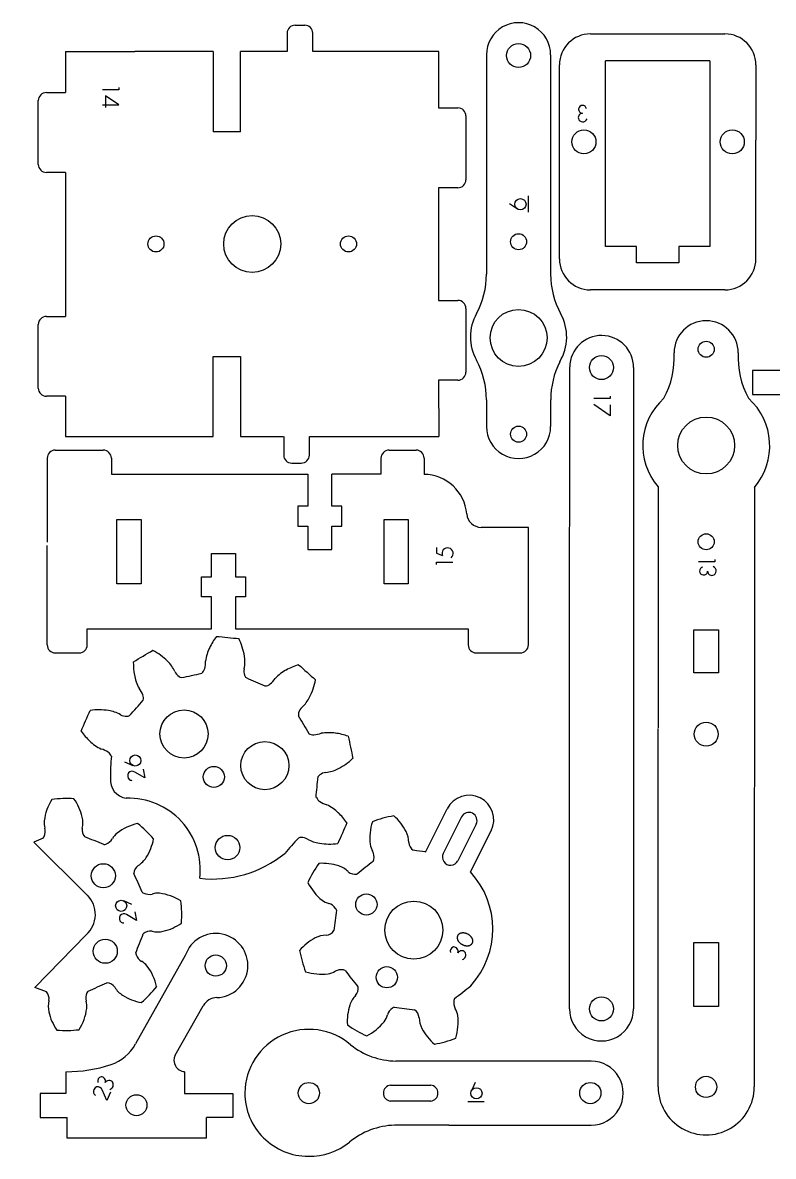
# Model space of a CAD drawing. Extents: x -0.7 to 36.3, y -28.5 to 29.4.
# Drawn here: x -0.49 to 18.23, y 0.79 to 29.07 of the extents above; entities that cross this region are included whole.
import ezdxf

# ---------------------------------------------------------------- set-up
doc = ezdxf.new("R2010")
doc.units = 0
for name, color, linetype in [('FIRST_CUTS', 1, 'CONTINUOUS'), ('LAYER_1', 3, 'CONTINUOUS'), ('VECTOR_ETCH', 5, 'CONTINUOUS')]:
    doc.layers.add(name, color=color, linetype=linetype)

msp = doc.modelspace()

# ---------------------------------------------------------------- linework, layer by layer
at = {"layer": 'FIRST_CUTS'}
for p, q in [((16.648, 28.113), (14.048, 28.113)), ((14.048, 23.479), (14.048, 28.113)), ((16.648, 28.113), (16.648, 23.479)), ((14.823, 23.479), (14.048, 23.479)), ((14.823, 23.079), (14.823, 23.479)), ((16.648, 23.479), (15.872, 23.479)), ((15.872, 23.479), (15.872, 23.079)), ((15.872, 23.079), (14.823, 23.079)), ((10.456, 9.254), (9.998, 8.342)), ((10.821, 9.071), (10.363, 8.159)), ((8.688, 2.563), (9.688, 2.563)), ((9.688, 2.162), (8.688, 2.162))]:
    msp.add_line(p, q, dxfattribs=at)
for points in [[(1.862, 16.67), (2.462, 16.67), (2.462, 15.07), (1.862, 15.07)], [(8.525, 16.669), (9.125, 16.669), (9.125, 15.069), (8.525, 15.069)], [(16.247, 13.919), (16.867, 13.919), (16.867, 12.844), (16.247, 12.844)], [(16.247, 6.119), (16.867, 6.119), (16.867, 4.519), (16.247, 4.519)]]:
    msp.add_lwpolyline(points, close=True, dxfattribs=at)
for centre, radius in [((11.878, 28.247), 0.3), ((13.508, 26.094), 0.3), ((17.208, 26.094), 0.3), ((5.235, 23.546), 0.71), ((11.878, 21.203), 0.71), ((13.946, 20.463), 0.3), ((16.557, 18.519), 0.71), ((3.535, 11.322), 0.6), ((16.557, 11.318), 0.3), ((5.551, 10.532), 0.6), ((4.279, 10.251), 0.263), ((4.62, 8.487), 0.306), ((1.522, 7.785), 0.3), ((8.083, 7.068), 0.265), ((9.266, 6.428), 0.724), ((1.571, 5.901), 0.3), ((4.327, 5.545), 0.265), ((8.593, 5.253), 0.265), ((13.946, 4.463), 0.3), ((6.648, 2.362), 0.265), ((13.668, 2.362), 0.265), ((16.555, 2.518), 0.265), ((2.349, 2.061), 0.262)]:
    msp.add_circle(centre, radius, dxfattribs=at)
for centre, radius, start, end in [((10.638, 9.163), 0.204, 333.3508, 153.3433), ((10.181, 8.251), 0.204, 153.3414, 333.3527), ((8.709, 2.362), 0.201, 96.1128, 263.8872), ((9.666, 2.362), 0.201, 276.1078, 83.8922)]:
    msp.add_arc(centre, radius, start, end, dxfattribs=at)
at = {"layer": 'LAYER_1'}
for p, q in [((6.306, 29.004), (6.546, 29.004)), ((6.106, 28.804), (6.106, 28.344)), ((6.746, 28.344), (6.746, 28.804)), ((13.67, 28.786), (17.025, 28.786)), ((0.581, 28.344), (0.581, 28.047)), ((0.581, 28.344), (2.308, 28.344)), ((0.581, 28.344), (0.581, 27.323)), ((4.261, 28.344), (2.308, 28.344)), ((4.261, 28.344), (4.261, 26.344)), ((6.106, 28.344), (4.941, 28.344)), ((4.941, 26.344), (4.941, 28.344)), ((9.886, 28.344), (6.746, 28.344)), ((9.884, 28.344), (9.884, 26.94)), ((11.078, 28.267), (11.078, 22.796)), ((12.678, 28.267), (12.678, 23.62)), ((12.898, 23.174), (12.898, 28.014)), ((17.798, 28.014), (17.798, 26.139)), ((0.101, 27.323), (0.581, 27.323)), ((-0.099, 25.531), (-0.099, 27.123)), ((9.884, 26.94), (10.364, 26.94)), ((10.564, 26.74), (10.564, 25.148)), ((4.941, 26.344), (4.261, 26.344)), ((17.798, 23.174), (17.798, 26.139)), ((0.581, 25.331), (0.101, 25.331)), ((0.581, 25.331), (0.581, 21.74)), ((10.364, 24.948), (9.884, 24.948)), ((9.884, 24.948), (9.884, 22.14)), ((12.678, 23.62), (12.678, 22.796)), ((17.025, 22.401), (13.67, 22.401)), ((9.884, 22.14), (10.364, 22.14)), ((10.564, 21.94), (10.564, 20.348)), ((-0.099, 19.948), (-0.099, 21.54)), ((0.101, 21.74), (0.581, 21.74)), ((4.261, 20.736), (4.941, 20.736)), ((4.261, 18.744), (4.261, 20.736)), ((4.941, 20.736), (4.941, 18.744)), ((13.146, 12.502), (13.153, 20.479)), ((14.746, 20.463), (14.746, 4.463)), ((18.916, 20.393), (17.714, 20.393)), ((17.714, 20.393), (17.714, 19.793)), ((10.364, 20.148), (9.884, 20.148)), ((9.884, 20.148), (9.886, 18.744)), ((17.714, 20.303), (17.714, 19.883)), ((0.581, 19.748), (0.101, 19.748)), ((0.581, 19.748), (0.581, 18.744)), ((11.078, 19.658), (11.078, 18.992)), ((12.678, 19.658), (12.678, 18.992)), ((17.714, 19.793), (18.916, 19.793)), ((0.581, 18.744), (4.261, 18.744)), ((4.941, 18.744), (6.004, 18.744)), ((6.02, 18.744), (6.02, 18.279)), ((6.66, 18.739), (9.891, 18.744)), ((6.66, 18.279), (6.66, 18.739)), ((0.322, 18.403), (1.522, 18.403)), ((8.647, 18.403), (9.322, 18.403)), ((0.122, 18.203), (0.122, 16.111)), ((1.722, 18.203), (1.722, 17.803)), ((8.447, 18.203), (8.447, 17.803)), ((9.522, 18.203), (9.522, 17.799)), ((6.22, 18.079), (6.46, 18.079)), ((1.722, 17.803), (6.621, 17.803)), ((6.621, 17.803), (6.621, 17.003)), ((7.221, 17.003), (7.221, 17.803)), ((8.447, 17.803), (7.221, 17.803)), ((17.758, 17.47), (17.757, 2.519)), ((6.621, 17.003), (6.371, 17.003)), ((6.371, 17.003), (6.371, 16.503)), ((7.471, 17.003), (7.221, 17.003)), ((7.471, 16.503), (7.471, 17.003)), ((6.371, 16.503), (6.621, 16.503)), ((6.621, 16.503), (6.621, 15.923)), ((7.221, 15.923), (7.221, 16.503)), ((7.221, 16.503), (7.471, 16.503)), ((12.122, 16.476), (10.946, 16.476)), ((12.122, 13.543), (12.122, 16.476)), ((0.122, 13.543), (0.122, 16.02)), ((6.621, 15.923), (7.221, 15.923)), ((4.222, 15.243), (4.222, 15.823)), ((4.222, 15.823), (4.822, 15.823)), ((4.822, 15.823), (4.822, 15.243)), ((3.972, 14.743), (3.972, 15.243)), ((3.972, 15.243), (4.222, 15.243)), ((4.822, 15.243), (5.072, 15.243)), ((5.072, 15.243), (5.072, 14.743)), ((4.222, 14.743), (3.972, 14.743)), ((4.222, 13.943), (4.222, 14.743)), ((5.072, 14.743), (4.822, 14.743)), ((4.822, 14.743), (4.822, 13.943)), ((1.122, 13.543), (1.122, 13.943)), ((1.122, 13.943), (4.222, 13.943)), ((4.822, 13.943), (10.622, 13.943)), ((10.622, 13.943), (10.622, 13.543)), ((0.322, 13.343), (0.922, 13.343)), ((10.822, 13.343), (11.922, 13.343)), ((13.146, 4.463), (13.146, 12.502)), ((15.357, 2.519), (15.357, 11.459)), ((9.558, 8.375), (10.101, 9.455)), ((10.682, 7.884), (11.194, 8.906)), ((0.021, 8.725), (-0.214, 8.621)), ((-0.214, 8.621), (1.123, 7.302)), ((-0.185, 5.001), (1.096, 6.313)), ((3.566, 5.793), (2.325, 3.589)), ((0.103, 4.887), (-0.185, 5.001)), ((3.315, 3.308), (4.016, 4.543)), ((13.688, 3.162), (8.817, 3.162)), ((0.591, 2.897), (0.591, 2.355)), ((3.549, 2.897), (3.549, 2.355)), ((-0.049, 2.355), (-0.049, 1.755)), ((0.591, 2.355), (-0.049, 2.355)), ((3.549, 2.355), (4.752, 2.355)), ((4.752, 2.355), (4.752, 1.755)), ((4.752, 2.265), (4.752, 1.845)), ((-0.049, 1.755), (0.623, 1.755)), ((0.623, 1.238), (0.623, 1.755)), ((4.099, 1.238), (4.099, 1.755)), ((4.752, 1.755), (4.099, 1.755)), ((10.137, 1.562), (8.787, 1.562)), ((10.137, 1.562), (13.688, 1.562)), ((4.099, 1.238), (0.623, 1.238))]:
    msp.add_line(p, q, dxfattribs=at)
at = {"layer": 'LAYER_1', "color": 3}
msp.add_line((15.357, 17.49), (15.357, 11.478), dxfattribs=at)
at = {"layer": 'LAYER_1', "color": 250}
msp.add_polyline3d([(-0.489, 14.813, 0), (-0.489, 14.813, 0), (-0.489, 14.813, 0), (-0.489, 14.813, 0), (-0.489, 14.813, 0), (-0.489, 14.813, 0), (-0.489, 14.813, 0), (-0.489, 14.813, 0), (-0.489, 14.813, 0), (-0.489, 14.813, 0), (-0.489, 14.813, 0), (-0.489, 14.813, 0), (-0.489, 14.813, 0), (-0.489, 14.813, 0), (-0.489, 14.813, 0), (-0.489, 14.813, 0), (-0.489, 14.813, 0), (-0.489, 14.813, 0), (-0.489, 14.813, 0), (-0.489, 14.813, 0), (-0.489, 14.813, 0), (-0.489, 14.813, 0), (-0.489, 14.813, 0), (-0.489, 14.813, 0), (-0.489, 14.813, 0), (-0.489, 14.813, 0), (-0.489, 14.813, 0), (-0.489, 14.813, 0), (-0.489, 14.813, 0), (-0.489, 14.813, 0), (-0.489, 14.813, 0), (-0.489, 14.813, 0), (-0.489, 14.813, 0), (-0.489, 14.813, 0), (-0.489, 14.813, 0), (-0.489, 14.813, 0), (-0.489, 14.813, 0), (-0.489, 14.813, 0), (-0.489, 14.813, 0), (-0.489, 14.813, 0), (-0.489, 14.813, 0), (-0.489, 14.813, 0), (-0.489, 14.813, 0), (-0.489, 14.813, 0), (-0.489, 14.813, 0), (-0.489, 14.813, 0), (-0.489, 14.813, 0), (-0.489, 14.813, 0), (-0.489, 14.813, 0), (-0.489, 14.813, 0), (-0.489, 14.813, 0), (-0.489, 14.813, 0), (-0.489, 14.813, 0), (-0.489, 14.813, 0), (-0.489, 14.813, 0), (-0.489, 14.813, 0), (-0.489, 14.813, 0), (-0.489, 14.813, 0), (-0.489, 14.813, 0), (-0.489, 14.813, 0), (-0.489, 14.813, 0), (-0.489, 14.813, 0), (-0.489, 14.813, 0), (-0.489, 14.813, 0), (-0.489, 14.813, 0), (-0.489, 14.813, 0), (-0.489, 14.813, 0), (-0.489, 14.813, 0), (-0.489, 14.813, 0), (-0.489, 14.813, 0), (-0.489, 14.813, 0), (-0.489, 14.813, 0), (-0.489, 14.813, 0), (-0.489, 14.813, 0), (-0.489, 14.813, 0), (-0.489, 14.813, 0), (-0.489, 14.813, 0), (-0.489, 14.813, 0), (-0.489, 14.813, 0), (-0.489, 14.813, 0), (-0.489, 14.813, 0), (-0.489, 14.813, 0), (-0.489, 14.813, 0), (-0.489, 14.813, 0), (-0.489, 14.813, 0), (-0.489, 14.813, 0), (-0.489, 14.813, 0), (-0.489, 14.813, 0), (-0.489, 14.813, 0), (-0.489, 14.813, 0), (-0.489, 14.813, 0), (-0.489, 14.813, 0), (-0.489, 14.813, 0), (-0.489, 14.813, 0), (-0.489, 14.813, 0), (-0.489, 14.813, 0), (-0.489, 14.813, 0), (-0.489, 14.813, 0), (-0.489, 14.813, 0), (-0.489, 14.813, 0), (-0.489, 14.813, 0), (-0.489, 14.813, 0), (-0.489, 14.813, 0), (-0.489, 14.813, 0), (-0.489, 14.813, 0), (-0.489, 14.813, 0), (-0.489, 14.813, 0), (-0.489, 14.813, 0), (-0.489, 14.813, 0), (-0.489, 14.813, 0), (-0.489, 14.813, 0), (-0.489, 14.813, 0), (-0.489, 14.813, 0), (-0.489, 14.813, 0), (-0.489, 14.813, 0), (-0.489, 14.813, 0), (-0.489, 14.813, 0), (-0.489, 14.813, 0), (-0.489, 14.813, 0), (-0.489, 14.813, 0), (-0.489, 14.813, 0), (-0.489, 14.813, 0), (-0.489, 14.813, 0), (-0.489, 14.813, 0), (-0.489, 14.813, 0), (-0.489, 14.813, 0), (-0.489, 14.813, 0), (-0.489, 14.813, 0)], dxfattribs=at)
at = {"layer": 'LAYER_1'}
for centre, radius, start, end in [((6.306, 28.804), 0.2, 90, 180), ((6.546, 28.804), 0.2, 0, 90), ((11.878, 28.267), 0.8, 359.9989, 180.0011), ((13.672, 28.012), 0.775, 90.1662, 179.8324), ((17.023, 28.012), 0.775, 0.1676, 89.8338), ((0.101, 27.123), 0.2, 90, 180), ((10.364, 26.74), 0.2, 0, 90), ((0.101, 25.531), 0.2, 180, 270), ((10.364, 25.148), 0.2, 270, 0), ((13.672, 23.176), 0.775, 180.1674, 269.8326), ((17.023, 23.176), 0.775, 270.1674, 359.8326), ((9.001, 22.796), 2.077, 331.5983, 0.0086), ((14.755, 22.796), 2.077, 179.9914, 208.4017), ((10.364, 21.94), 0.2, 0, 90), ((11.878, 21.227), 1.2, 151.0349, 208.9651), ((11.878, 21.227), 1.2, 328.8765, 28.9568), ((0.101, 21.54), 0.2, 90, 180), ((16.557, 20.83), 0.8, 0.0468, 179.9477), ((13.949, 20.466), 0.796, 359.7324, 179.0917), ((9.001, 19.658), 2.077, 359.9914, 28.4017), ((13.661, 20.705), 2.099, 331.2882, 3.4239), ((19.462, 20.706), 2.109, 176.6172, 208.5643), ((14.787, 19.654), 2.108, 153.1513, 179.9022), ((10.364, 20.348), 0.2, 270, 0), ((0.101, 19.948), 0.2, 180, 270), ((16.557, 18.519), 1.581, 131.8336, 220.6147), ((16.55, 18.508), 1.593, 319.3147, 48.2977), ((11.878, 18.992), 0.8, 179.9989, 0.0011), ((0.322, 18.203), 0.2, 90.0015, 180), ((1.522, 18.203), 0.2, 0, 90.0015), ((8.647, 18.203), 0.2, 90, 180.0038), ((9.322, 18.203), 0.2, 0, 90), ((6.22, 18.279), 0.2, 180, 270), ((6.46, 18.279), 0.2, 270, 0), ((9.51, 16.72), 1.079, 4.7951, 89.3587), ((10.955, 16.848), 0.372, 185.8616, 268.6544), ((5.779, 12.695), 1.786, 143.4905, 154.3272), ((36.2, 328.639), 316.489, 264.22313, 264.32521), ((3.425, 12.998), 1.638, 9.3456, 25.4104), ((0.322, 13.543), 0.2, 180, 270), ((0.922, 13.543), 0.2, 270, 0), ((-158.065, 285.992), 316.489, 300.43814, 300.54022), ((1.977, 11.967), 1.638, 45.5606, 61.6254), ((5.196, 12.978), 1.138, 153.7806, 171.8943), ((10.822, 13.543), 0.2, 180, 270), ((11.922, 13.543), 0.2, 270, 0), ((4.056, 13.114), 1.786, 179.7055, 190.5422), ((2.563, 12.554), 0.809, 23.6727, 46.1131), ((3.4, 13.114), 0.67, 346.1199, 2.116), ((4.244, 13.125), 0.809, 347.4577, 9.898), ((6.931, 11.346), 1.786, 107.5443, 118.381), ((217.026, 249.266), 316.489, 228.27692, 228.379), ((3.418, 12.998), 1.138, 189.9956, 208.1093), ((3.614, 13.037), 0.348, 207.0349, 234.2226), ((3.509, 12.899), 0.175, 235.7137, 258.4738), ((1.028, 24.981), 12.496, 281.2885, 283.6422), ((3.831, 13.015), 0.228, 309.2869, 344.3152), ((5.377, 12.894), 0.348, 170.8199, 198.0076), ((5.211, 12.845), 0.175, 199.4987, 222.2588), ((6.626, 11.917), 1.138, 117.8343, 135.9481), ((1.889, 12.046), 0.67, 22.3349, 38.331), ((10.348, 24.059), 12.496, 245.0735, 247.4272), ((5.542, 12.748), 0.228, 273.3407, 308.369), ((5.251, 13.081), 0.67, 310.1737, 326.1698), ((5.203, 12.973), 1.638, 333.3994, 349.4642), ((-6.986, 20.279), 12.496, 317.1496, 319.5033), ((2.295, 12.221), 0.228, 345.502, 20.5302), ((5.941, 12.595), 0.809, 311.5115, 333.9518), ((-288.828, 138.611), 316.489, 336.29922, 336.40131), ((1.407, 10.287), 1.638, 81.4217, 97.4865), ((1.538, 11.106), 0.809, 59.5338, 81.9741), ((6.723, 11.743), 0.348, 134.8737, 162.0614), ((2.107, 12.113), 0.348, 242.896, 270.0837), ((2.103, 11.94), 0.175, 271.5748, 294.3349), ((6.56, 11.8), 0.175, 163.5525, 186.3126), ((17.301, 17.863), 12.496, 209.1272, 211.481), ((2.42, 12.434), 1.786, 215.5666, 226.4033), ((6.767, 11.528), 0.228, 237.0023, 272.0306), ((6.73, 11.969), 0.67, 273.8353, 289.8314), ((7.148, 10.216), 1.138, 81.4959, 99.6096), ((7.055, 9.575), 1.786, 71.2059, 82.0425), ((1.971, 11.967), 1.138, 225.8567, 243.9704), ((317.273, 76.735), 316.489, 191.93851, 192.04059), ((1.289, 10.3), 0.67, 58.196, 74.1921), ((1.516, 10.679), 0.228, 21.363, 56.3913), ((7.596, 10.228), 5.897, 174.7064, 180.0903), ((6.627, 11.91), 1.638, 297.061, 313.1258), ((2.157, 10.175), 0.46, 174.4951, 262.3238), ((19.27, 8.681), 12.496, 172.7888, 175.1426), ((7.025, 10.161), 0.175, 127.2141, 149.9742), ((7.122, 10.018), 0.348, 98.5353, 125.723), ((6.998, 11.168), 0.809, 275.1731, 297.6134), ((1.379, 8.985), 1.342, 148.3774, 172.5542), ((0.592, 6.815), 2.896, 86.0783, 97.0594), ((-0.282, 8.947), 1.313, 13.3208, 35.2271), ((2.153, 7.933), 1.787, 353.1807, 91.833), ((7.052, 9.823), 0.228, 201.1183, 236.1466), ((7.281, 10.202), 0.67, 237.9513, 253.9474), ((10.647, 9.181), 0.612, 333.3474, 153.3474), ((6.592, 8.537), 1.138, 45.6119, 63.7256), ((6.141, 8.072), 1.786, 35.3219, 46.1585), ((0.511, 9.114), 0.465, 174.3874, 197.371), ((0.372, 9.108), 0.639, 347.5094, 12.7804), ((2.673, 7.778), 1.342, 102.8368, 127.0136), ((0.573, 6.82), 2.896, 40.5377, 51.5188), ((296.847, -119.348), 316.489, 156.0545, 156.15659), ((9.51, 8.722), 1.342, 162.2424, 186.4192), ((9.266, 6.427), 2.896, 99.9432, 110.9243), ((7.906, 8.287), 1.313, 27.1857, 49.0921), ((-0.256, 8.897), 0.332, 336.521, 13.5792), ((1.256, 8.927), 0.264, 170.6762, 221.2863), ((2.157, 8.488), 0.465, 128.8468, 151.8304), ((8.502, 8.6), 0.639, 1.3744, 26.6454), ((-0.099, 8.839), 0.165, 316.4022, 333.4227), ((-7.918, -14.766), 25.174, 67.9412, 69.1104), ((1.534, 8.73), 0.165, 270.8616, 287.8821), ((1.465, 8.883), 0.332, 290.9804, 328.0386), ((1.482, 8.937), 1.313, 327.7802, 349.6865), ((15.513, 0.187), 12.496, 136.9048, 139.2586), ((6.46, 8.565), 0.175, 91.3301, 114.0902), ((6.455, 8.392), 0.348, 62.6513, 89.839), ((7.028, 9.397), 0.809, 239.2891, 261.7294), ((7.163, 10.214), 1.638, 261.177, 277.2418), ((8.636, 8.639), 0.465, 188.2524, 211.2359), ((9.404, 8.636), 0.264, 184.5412, 235.1512), ((2.055, 8.583), 0.639, 301.9688, 327.2398), ((4.248, 10.549), 2.846, 263.5213, 309.1784), ((7.944, 8.245), 0.332, 350.386, 27.4441), ((7.966, -2.978), 11.47, 82.007, 83.5549), ((2.545, 7.825), 0.264, 125.1356, 175.7457), ((9.265, 6.426), 2.896, 144.8758, 155.857), ((6.989, 6.782), 1.313, 72.1184, 94.0247), ((7.19, 7.425), 0.639, 46.307, 71.578), ((23.526, -11.869), 25.174, 127.3467, 128.5159), ((8.11, 8.226), 0.165, 330.2671, 347.2877), ((-20.609, -2.629), 25.174, 23.4169, 24.5861), ((7.802, 8.087), 0.264, 229.4738, 280.0838), ((9.139, 6.457), 2.096, 317.5071, 42.7841), ((2.606, 7.495), 0.165, 226.3373, 243.3578), ((7.817, 8.223), 1.342, 207.175, 231.3518), ((0.644, 6.82), 0.68, 311.7797, 45.1561), ((2.664, 7.652), 0.332, 246.4561, 283.5143), ((2.88, 6.885), 0.465, 84.3225, 107.3061), ((2.751, 6.017), 1.342, 58.3125, 82.4893), ((0.582, 6.807), 2.896, 356.0134, 6.9945), ((7.257, 7.547), 0.465, 233.185, 256.1686), ((7.045, 6.779), 0.332, 35.3186, 72.3767), ((32.282, 3.544), 25.174, 172.2794, 173.4485), ((7.176, 6.883), 0.165, 15.1998, 32.2203), ((2.714, 7.678), 1.313, 283.2559, 305.1622), ((-21.005, 15.304), 25.174, 337.9668, 339.136), ((2.693, 6.14), 0.264, 80.6113, 131.2214), ((2.875, 7.024), 0.639, 257.4445, 282.7155), ((4.327, 5.545), 0.8, 78.5604, 161.959), ((4.327, 5.545), 0.8, 271.7679, 78.6519), ((7.414, 5.07), 1.313, 117.5685, 139.4748), ((7.097, 5.664), 0.639, 91.7571, 117.0281), ((7.055, 6.566), 0.264, 274.9239, 325.5339), ((2.496, 5.863), 0.165, 180.8872, 197.9077), ((2.649, 5.931), 0.332, 201.006, 238.0642), ((9.265, 6.442), 2.896, 190.3259, 201.3071), ((2.254, 5.24), 0.465, 38.8724, 61.856), ((1.544, 4.723), 1.342, 12.8624, 37.0392), ((6.968, 6.671), 1.342, 252.6251, 276.8019), ((7.057, 5.797), 0.465, 278.6351, 301.6187), ((7.456, 5.108), 0.332, 80.7687, 117.8268), ((7.474, 5.274), 0.165, 60.6499, 77.6704), ((27.465, 20.823), 25.174, 217.7295, 218.8986), ((-8.71, 28.075), 25.174, 293.0342, 294.2034), ((1.592, 4.851), 0.264, 35.1612, 85.7713), ((-0.096, 4.715), 0.264, 350.2286, 40.8387), ((1.415, 4.733), 0.332, 156.0734, 193.1316), ((1.259, 4.793), 0.165, 135.9546, 152.9751), ((2.349, 5.341), 0.639, 211.9944, 237.2654), ((0.586, 6.822), 2.896, 310.5633, 321.5444), ((7.614, 4.969), 0.264, 319.4482, 10.0582), ((-5.145, 24.615), 25.174, 307.7943, 308.9635), ((0.787, 4.527), 0.639, 167.0618, 192.3328), ((0.648, 4.523), 0.465, 353.9398, 16.9234), ((2.703, 5.914), 1.313, 237.8058, 259.7121), ((4.364, 4.345), 0.4, 91.7641, 150.4152), ((8.919, 4.155), 1.313, 162.0928, 183.9991), ((8.276, 4.356), 0.639, 136.2814, 161.5524), ((10.593, 4.623), 0.332, 170.8335, 207.8917), ((10.426, 4.641), 0.165, 150.7147, 167.7353), ((1.442, 4.683), 1.313, 192.8732, 214.7795), ((-0.22, 4.658), 1.342, 327.9298, 352.1066), ((8.154, 4.423), 0.465, 323.1594, 346.1429), ((8.922, 4.211), 0.332, 125.293, 162.3511), ((8.818, 4.343), 0.165, 105.1742, 122.1947), ((12.168, 29.447), 25.174, 262.2537, 263.4229), ((9.135, 4.221), 0.264, 4.9888, 55.5988), ((10.037, 4.264), 0.639, 181.822, 207.0929), ((9.904, 4.224), 0.465, 8.7, 31.6835), ((9.03, 4.134), 1.342, 342.69, 6.8668), ((13.946, 4.463), 0.8, 179.9986, 0), ((9.276, 6.431), 2.896, 234.8502, 245.8313), ((7.478, 4.983), 1.342, 297.1494, 321.3262), ((10.631, 4.581), 1.313, 207.6333, 229.5397), ((0.584, 6.821), 2.896, 265.6307, 276.6118), ((6.649, 2.356), 1.597, 49.401, 179.637), ((9.257, 6.431), 2.896, 280.3908, 291.3719), ((1.352, 4.125), 1.111, 288.9937, 331.169), ((8.838, 4.99), 1.827, 231.0246, 269.3568), ((3.565, 3.178), 0.281, 152.5256, 266.7623), ((13.688, 2.362), 0.8, 269.9989, 90.0011), ((0.613, 6.401), 3.504, 269.6401, 288.3139), ((6.632, 2.367), 1.581, 180.0008, 270.0014), ((16.557, 2.519), 1.2, 179.999, 360), ((8.844, -0.302), 1.865, 91.7512, 129.4397), ((6.677, 2.326), 1.541, 268.3355, 309.5931)]:
    msp.add_arc(centre, radius, start, end, dxfattribs=at)
at = {"layer": 'VECTOR_ETCH'}
for p, q in [((1.905, 27.446), (1.905, 27.388)), ((1.905, 27.388), (1.499, 27.388)), ((1.908, 27.016), (1.576, 27.238)), ((1.576, 27.238), (1.576, 26.95)), ((1.499, 27.016), (1.908, 27.016)), ((12.119, 24.743), (12.119, 24.336)), ((11.655, 24.558), (11.848, 24.421)), ((14.164, 19.695), (13.757, 19.695)), ((14.164, 19.255), (13.757, 19.545)), ((14.164, 19.753), (14.164, 19.695)), ((14.164, 19.53), (14.164, 19.255)), ((9.832, 15.971), (9.832, 15.829)), ((9.832, 15.829), (9.982, 15.772)), ((9.832, 15.548), (9.832, 15.606)), ((9.832, 15.606), (10.238, 15.606)), ((16.775, 15.619), (16.368, 15.619)), ((16.775, 15.677), (16.775, 15.619)), ((2.052, 10.63), (2.256, 10.536)), ((2.555, 10.224), (2.309, 10.371)), ((2.513, 10.443), (2.555, 10.224)), ((2.236, 7.065), (2.031, 7.159)), ((2.346, 6.668), (2.1, 6.816)), ((2.305, 6.887), (2.346, 6.668)), ((10.799, 2.627), (10.704, 2.423)), ((1.611, 2.18), (1.496, 2.442)), ((1.704, 2.382), (1.611, 2.18)), ((11.023, 2.141), (10.616, 2.141))]:
    msp.add_line(p, q, dxfattribs=at)
msp.add_polyline3d([(10.359, 6.29, 0), (10.356, 6.284, 0), (10.353, 6.277, 0), (10.351, 6.27, 0), (10.35, 6.263, 0), (10.348, 6.256, 0), (10.348, 6.248, 0), (10.348, 6.241, 0), (10.348, 6.233, 0), (10.348, 6.225, 0), (10.35, 6.218, 0), (10.351, 6.21, 0), (10.353, 6.202, 0), (10.356, 6.194, 0), (10.359, 6.186, 0), (10.362, 6.178, 0), (10.366, 6.171, 0), (10.371, 6.163, 0), (10.375, 6.155, 0), (10.38, 6.148, 0), (10.386, 6.14, 0), (10.392, 6.133, 0), (10.398, 6.126, 0), (10.405, 6.119, 0), (10.412, 6.112, 0), (10.419, 6.106, 0), (10.427, 6.099, 0), (10.434, 6.093, 0), (10.442, 6.087, 0), (10.451, 6.082, 0), (10.459, 6.077, 0), (10.468, 6.072, 0), (10.477, 6.067, 0), (10.486, 6.063, 0), (10.495, 6.059, 0), (10.505, 6.055, 0), (10.514, 6.051, 0), (10.524, 6.048, 0), (10.533, 6.046, 0), (10.543, 6.044, 0), (10.552, 6.042, 0), (10.562, 6.04, 0), (10.572, 6.039, 0), (10.581, 6.038, 0), (10.59, 6.038, 0), (10.6, 6.038, 0), (10.609, 6.038, 0), (10.618, 6.039, 0), (10.626, 6.04, 0), (10.635, 6.042, 0), (10.643, 6.044, 0), (10.651, 6.046, 0), (10.659, 6.048, 0), (10.667, 6.052, 0), (10.674, 6.055, 0), (10.681, 6.059, 0), (10.688, 6.063, 0), (10.694, 6.067, 0), (10.7, 6.072, 0), (10.705, 6.077, 0), (10.71, 6.082, 0), (10.715, 6.088, 0), (10.719, 6.093, 0), (10.723, 6.099, 0), (10.727, 6.106, 0), (10.73, 6.112, 0), (10.732, 6.119, 0), (10.734, 6.126, 0), (10.736, 6.133, 0), (10.737, 6.14, 0), (10.738, 6.148, 0), (10.738, 6.155, 0), (10.738, 6.163, 0), (10.737, 6.171, 0), (10.736, 6.179, 0), (10.734, 6.186, 0), (10.732, 6.194, 0), (10.73, 6.202, 0), (10.727, 6.21, 0), (10.723, 6.218, 0), (10.72, 6.226, 0), (10.715, 6.233, 0), (10.71, 6.241, 0), (10.705, 6.248, 0), (10.7, 6.256, 0), (10.694, 6.263, 0), (10.688, 6.27, 0), (10.681, 6.277, 0), (10.674, 6.284, 0), (10.667, 6.29, 0), (10.659, 6.297, 0), (10.651, 6.303, 0), (10.643, 6.309, 0), (10.635, 6.314, 0), (10.626, 6.32, 0), (10.618, 6.325, 0), (10.609, 6.329, 0), (10.6, 6.334, 0), (10.59, 6.338, 0), (10.581, 6.341, 0), (10.572, 6.345, 0), (10.562, 6.348, 0), (10.553, 6.35, 0), (10.543, 6.353, 0), (10.533, 6.355, 0), (10.524, 6.356, 0), (10.514, 6.357, 0), (10.505, 6.358, 0), (10.495, 6.358, 0), (10.486, 6.358, 0), (10.477, 6.358, 0), (10.468, 6.357, 0), (10.459, 6.356, 0), (10.451, 6.355, 0), (10.443, 6.353, 0), (10.434, 6.35, 0), (10.427, 6.348, 0), (10.419, 6.345, 0), (10.412, 6.341, 0), (10.405, 6.338, 0), (10.398, 6.334, 0), (10.392, 6.329, 0), (10.386, 6.324, 0), (10.38, 6.319, 0), (10.375, 6.314, 0), (10.371, 6.309, 0), (10.366, 6.303, 0), (10.363, 6.297, 0), (10.359, 6.29, 0)], dxfattribs=at)
for centre in [(11.925, 24.538), (2.32, 10.66), (1.967, 7.035), (10.828, 2.359)]:
    msp.add_circle(centre, 0.139, dxfattribs=at)
at = {"layer": 'VECTOR_ETCH', "color": 1}
for centre in [(11.878, 23.603), (2.835, 23.546), (7.637, 23.546), (16.557, 20.919), (11.878, 18.801), (16.557, 16.117)]:
    msp.add_circle(centre, 0.2, dxfattribs=at)
at = {"layer": 'VECTOR_ETCH'}
for centre, radius, start, end in [((13.478, 26.908), 0.102, 173.5879, 265.1167), ((13.474, 26.905), 0.0988, 9.3113, 171.6742), ((13.472, 26.702), 0.104, 91.2965, 193.3411), ((13.48, 26.703), 0.112, 193.2304, 339.8118), ((10.102, 15.832), 0.134, 73.3129, 206.4823), ((10.108, 15.824), 0.14, 310.9748, 76.5843), ((16.493, 15.386), 0.0988, 99.3113, 261.6742), ((16.491, 15.39), 0.102, 263.5879, 355.1167), ((16.696, 15.383), 0.104, 181.2965, 283.3411), ((16.695, 15.391), 0.112, 283.2304, 69.8118), ((2.267, 10.281), 0.137, 149.72, 226.6404), ((2.241, 10.266), 0.125, 57.2688, 137.6629), ((2.225, 10.251), 0.0871, 233.4813, 282.8539), ((2.059, 6.725), 0.137, 149.72, 226.6404), ((2.033, 6.71), 0.125, 57.2688, 137.6629), ((2.016, 6.695), 0.0871, 233.4813, 282.8539), ((10.293, 5.895), 0.119, 107.3458, 194.0052), ((10.259, 5.897), 0.112, 342.3611, 90.4146), ((10.46, 5.805), 0.111, 42.495, 148.3952), ((10.445, 5.81), 0.12, 284.8782, 33.564), ((1.5, 2.657), 0.119, 107.3458, 194.0052), ((1.465, 2.658), 0.112, 342.3611, 90.4146), ((1.666, 2.567), 0.111, 42.495, 148.3952), ((1.652, 2.571), 0.12, 284.8782, 33.564), ((1.41, 2.393), 0.137, 114.3442, 191.2645), ((1.358, 2.393), 0.0871, 198.1055, 247.4781), ((1.38, 2.395), 0.125, 21.893, 102.2871)]:
    msp.add_arc(centre, radius, start, end, dxfattribs=at)

doc.saveas('drawing.dxf')
